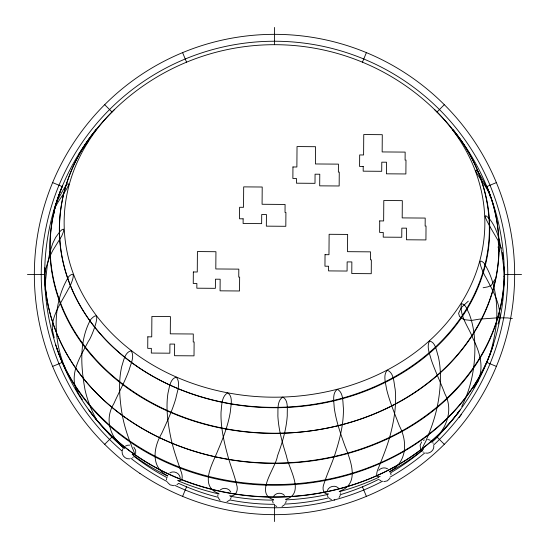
<?xml version="1.0" encoding="UTF-8"?>
<svg xmlns="http://www.w3.org/2000/svg" width="549" height="549" viewBox="0 0 549 549"><rect width="100%" height="100%" fill="white"/><g stroke="black" fill="none" stroke-linecap="round" stroke-linejoin="round"><path stroke-width="0.82" d="M122.091 451.662C121.761 455.711 125.618 459.383 129.653 458.861M166.512 478.467L166.573 479.819M217.809 494.875L217.878 496.227M340.641 493.462L340.641 492.782M490.353 197.064C488.336 188.698 480.21 179.749 475.839 171.432C475.242 165.661 483.93 181.939 484.156 182.474C485.433 186.241 489.687 190.599 489.434 194.332M54.337 210.013L53.912 213.98M122.153 450.99L122.894 448.753M286.214 501.107L285.624 503.042M54.022 210.329C57.412 200.865 64.954 193.454 68.954 184.32C67.678 181.335 64.123 188.822 63.149 190.023C59.889 195.897 56.375 201.792 54.625 208.332M499.631 318.194L497.984 324.054M135.665 453.673L135.665 450.324L133.846 447.126M503.845 276.271C504.009 275.735 504.648 277.121 504.462 275.845C504.16 269.806 503.303 263.808 502.5 257.824C500.372 244.312 498.3 229.763 489.42 218.79C476.038 205.443 498.76 240.819 498.732 241.944M79.097 154.736L79.694 153.192M231.191 497.538L230.429 499.041M327.259 490.799C328.673 486.284 335.007 484.698 338.383 488.013M340.243 495.445L339.083 497.497M182.597 496.371L186.557 486.819M362.443 62.181L366.403 52.629M478.104 380.306C484.273 366.856 479.579 351.635 473.259 339.165C469.21 327.835 459.184 316.1 461.435 303.707C465.806 303.954 467.22 310.144 469.038 313.397C472.819 322.956 474.418 333.257 474.796 343.496C475.496 365.085 471.646 387.162 461.716 406.48M83.558 147.53L84.69 145.327M477.026 382.413L473.492 387.992M459.376 410.659L457.708 413.349L457.935 412.972M85.129 144.531L88.156 141.395L80.401 151.943M495.02 279.304L491.231 285.425L487.937 286.846L483.12 287.745M389.989 478.309L387.326 480.849L383.737 481.651M273.656 496.269C275.934 492.59 281.712 492.165 284.499 495.466M421.625 441.918L420.136 445.28L420.582 448.931M489.358 355.196C489.454 357.385 490.319 353.041 490.6 352.389C493.709 340.908 496.214 329.187 496.797 317.281C497.229 298.635 494.23 278.878 483.923 262.992C474.974 254.86 484.156 275.303 485.714 277.115C492.13 289.213 499.563 301.84 499.913 315.881A105.106 44.51 -1.7 0 1 499.755 318.194M378.748 470.39C380.8 467.782 384.808 467.089 387.621 468.853M178.507 483.436L176.943 484.719M104.687 444.313L111.996 437.004M437.004 111.996L444.313 104.687M431.933 441.815C445.843 430.375 454.023 410.741 444.875 393.77C440.621 382.33 435.213 371.344 431.246 359.787C429.798 353.968 426.319 346.742 429.531 341.066C435.769 342.116 436.503 351.614 438.335 356.637C441.554 371.172 440.73 386.29 438.342 400.887C436.132 414.042 431.988 426.82 426.628 439.022C426.909 440.504 419.813 450.207 423.656 448.945M284.265 504.97L282.028 506.466M468.318 301.154L461.366 307.543L458.593 313.28L459.499 316.45L463.83 319.621L471.44 320.472L479.181 319.168L497.325 317.837L507.599 317.919L512.347 318.592M229.331 500.324L227.018 501.704M220.327 489.886C223.477 487.121 228.926 488.205 230.779 491.966M133.084 457.537L132.522 457.914M389.831 471.461C407.173 462.265 407.701 441.506 399.363 425.852C394.765 413.692 389.591 401.676 386.544 389.001C385.721 383.133 382.825 375.084 387.285 370.191C394.148 372.716 393.818 383.099 395.17 389.234C396.653 404.112 394.312 419.093 390.655 433.497C387.676 445.349 382.934 456.631 378.481 467.974C377.225 470.5 374.397 478.508 380.155 476.436M125.433 446.09L127.629 445.239L129.653 445.136M169.854 472.895C173.807 470.301 179.715 473.094 180.216 477.795M423.409 440.373L424.315 439.921M339.886 491.108C360.535 483.635 350.296 459.664 344.731 445.397C340.346 433.099 335.981 420.651 334.217 407.653C334.018 401.882 331.932 393.146 337.354 389.296C343.66 392.549 342.658 402.129 343.42 408.236C343.695 422.764 340.387 437.093 336.057 450.873C332.715 462.059 327.52 472.586 324.006 483.703C322.208 487.594 322.538 494.69 328.446 493.887M52.629 366.403L62.181 362.443M486.819 186.557L496.371 182.597M285.487 499.405C305.793 493.764 288.616 468.455 286.489 456.082C282.364 443.043 278.569 429.716 277.876 415.984C278.123 409.863 276.895 400.845 282.762 397.064C288.829 400.248 287.01 409.739 287.271 415.538C286.365 429.49 282.261 442.995 277.417 456.034C276.161 467.288 253.933 493.894 273.594 499.659M334.766 499.94L334.087 500.009M173.731 485.693L170.149 484.884L167.479 482.351M229.585 495.802C235.981 496.989 238.589 489.969 236.66 484.877C234.334 474.398 229.969 464.495 227.348 454.085C223.656 440.394 220.588 426.319 221.041 412.059C221.782 405.697 221.391 396.577 227.595 392.899C233.641 396.447 230.58 406.308 230.292 412.148C228.075 425.379 223.182 437.951 217.967 450.242C212.991 462.979 198.477 486.311 218.804 493.51M27.45 274.5L44.689 274.5M504.311 274.5L521.55 274.5M427.63 439.426L430.203 440.209M425.612 453.049C429.819 454.044 434.204 450.262 433.84 445.953M177.588 480.375C184.155 482.701 182.268 473.869 180.71 470.541C176.84 459.033 172.688 447.572 170.41 435.611C167.644 421.666 165.798 407.248 167.987 393.084C169.394 387.793 169.984 378.563 176.353 377.17C180.978 382.934 177.101 391.684 175.906 398.183C172.441 410.412 166.917 421.893 161.694 433.442C153.432 447.38 150.357 467.501 167.816 475.853M331.431 499.611L329.379 498.451M52.629 182.597L62.181 186.557M486.819 362.443L496.371 366.403M276.751 506.466L275.282 505.636M381.13 480.999L379.448 479.874M132.179 454.366C137.909 457.482 131.06 446.241 131.136 444.717C126.593 433.442 123.113 421.701 121.391 409.65C119.38 395.335 118.481 380.539 121.768 366.334C123.6 361.064 124.781 352.184 131.122 350.777C134.999 356.404 130.552 364.303 129.029 370.225C124.781 381.761 118.81 392.528 113.808 403.728C104.248 419.312 110.081 437.471 124.088 447.915M423.409 452.204L422.847 451.827M220.067 500.324L218.468 498.163M64.569 366.739C53.061 338.609 52.32 302.863 68.872 276.415C78.013 268.111 70.402 286.564 68.522 288.767C62.36 300.68 53.816 312.1 52.23 325.763A156.863 61.804 2.4 0 0 52.642 329.606M104.687 104.687L111.996 111.996M437.004 437.004L444.313 444.313M82.336 399.638L77.574 392.281M328.021 496.955L327.259 495.445M95.876 418.791C98.051 422.462 95.485 417.789 94.771 416.403C90.42 407.969 87.078 399.006 85.013 389.735C80.806 366.677 78.994 340.696 90.722 319.477C104.283 305.011 91.031 338.863 88.492 341.053C80.998 355.807 69.256 372.661 76.386 389.817M432.866 442.748L433.188 443.345M454.785 132.199L452.506 129.626L460.487 140.064M45.025 274.98L44.544 275.221L45.835 268.468L49.369 257.351L52.807 250.433L61.728 236.036L63.732 231.04L63.471 229.166L62.154 229.551L60.081 231.369L55.662 237.374L52.67 243.543L49.918 252.073L47.324 265.229L45.375 282.028L45.203 289.893L46.521 294.662M273.162 503.042L272.572 501.107M182.597 52.629L186.557 62.181M362.443 486.819L366.403 496.371M500.125 245.142L501.271 248.326M54.227 337.813L52.292 329.606M502.39 252.471L503.193 259.142M390.84 473.423L390.97 474.768M54.008 211.042L54.241 212.545M274.5 27.45L274.5 44.689M274.5 521.55L274.5 504.311A229.811 229.811 0 0 1 229.667 499.899M124.005 448.183A229.811 229.811 0 0 1 106.115 118.104A229.811 229.811 0 0 1 436.613 111.612A229.811 229.811 0 0 1 431.699 442.137M422.504 450.31A229.811 229.811 0 0 1 390.353 472.977M378.831 479.263A229.811 229.811 0 0 1 340.03 494.773M328.947 497.771A229.811 229.811 0 0 1 284.341 504.106M218.461 497.38A229.811 229.811 0 0 1 179.029 483.545M167.253 477.754A229.811 229.811 0 0 1 133.517 455.986M121.748 450.784A233.263 233.263 0 0 1 103.775 115.551A233.263 233.263 0 0 1 439.44 109.56A233.263 233.263 0 0 1 433.449 445.225M424.72 452.952A233.263 233.263 0 0 1 389.927 477.205M382.619 481.192A233.263 233.263 0 0 1 174.582 485.275M167.122 481.576A233.263 233.263 0 0 1 130.744 458.202M440.236 433.703A212.758 178.13 0 0 1 431.747 442M423.073 449.514A212.758 178.13 0 0 1 389.365 471.948M378.803 477.266A212.758 178.13 0 0 1 339.193 491.712M327.973 494.423A212.758 178.13 0 0 1 286.015 499.885M273.505 500.139A212.758 178.13 0 0 1 230.45 496.282M219.099 493.997A212.758 178.13 0 0 1 178.452 480.958M167.623 476.038A212.758 178.13 0 0 1 132.762 454.86M124.438 448.286A212.758 178.13 0 0 1 108.558 433.49M459.657 410.625A217.246 181.403 -0.1 0 1 89.466 410.796M492.261 347.956A226.174 188.183 -0.1 0 1 274.774 485.282A226.174 188.183 -0.1 0 1 56.959 348.601M504.195 267.04A229.777 190.798 -0.2 0 1 274.665 463.109A229.777 190.798 -0.2 0 1 44.785 267.795M486.894 186.729A224.534 186.235 -0.2 0 1 274.068 433.381A224.534 186.235 -0.2 0 1 62.099 186.756M452.726 129.413A215.002 178.26 -0.2 0 1 416.039 363.054A215.002 178.26 -0.2 0 1 131.911 362.786A215.002 178.26 -0.2 0 1 96.549 129.077M434.3 109.34A210.356 174.424 0 0 1 419.354 349.253A210.356 174.424 0 0 1 129.626 349.239A210.356 174.424 0 0 1 114.714 109.326M453.447 130.305A215.126 178.404 0.1 0 1 416.375 363.616A215.126 178.404 0.1 0 1 132.583 363.218A215.126 178.404 0.1 0 1 95.958 129.804M486.846 186.626A224.493 186.221 0.2 0 1 274.514 433.257A224.493 186.221 0.2 0 1 62.435 185.946M504.236 268.557A229.791 190.778 0.2 0 1 274.781 463.397A229.791 190.778 0.2 0 1 44.764 268.523M493.242 344.971A226.463 188.348 0.2 0 1 274.713 484.568A226.463 188.348 0.2 0 1 55.778 345.033M460.522 409.444A217.493 181.589 0.1 0 1 88.41 409.348M84.587 145.828A16.436 2.155 -72.6 0 1 85.033 144.991M79.104 153.713A26.736 3.665 -43.5 0 1 79.591 152.629M54.468 210.082A35.671 21.843 45 0 1 54.735 208.4M53.987 211.049A22.777 7.295 -18.9 0 1 53.974 210.342M64.576 366.663A16.449 4.303 -88.8 0 1 65.063 367.247M78.027 392.446A73.202 23.621 29.4 0 1 76.778 389.968M478.508 380.148A60.658 20.649 -30.2 0 1 477.479 382.248M461.496 414.33A192.054 37.373 -84.5 0 1 459.101 417.535M498.012 246.975A185.747 58.812 29.8 0 1 499.576 251.243M498.08 241.786A171.652 61.371 21.8 0 1 499.542 244.984M243.138 218.825L243.111 223.498L261.64 223.642L261.715 214.501L266.43 214.535L266.334 226.147L285.816 226.298L285.919 212.422L285.027 212.401L285.082 204.448L262.079 204.262L262.209 187.017L243.687 186.88L243.536 207.296L239.604 207.282L239.522 218.79L243.138 218.825M363.212 166.484L363.184 171.171L381.713 171.302L381.788 162.181L386.503 162.209L386.407 173.82L405.883 173.958L405.986 160.075L405.093 160.075L405.148 152.1L382.152 151.936L382.282 134.69L363.754 134.539L363.603 154.976L359.677 154.942L359.595 166.464L363.212 166.484M147.811 336.832L147.729 348.361L151.352 348.375L151.318 353.062L169.854 353.199L169.922 344.058L174.637 344.106L174.548 355.718L194.017 355.848L194.12 341.972L193.227 341.972L193.296 333.998L170.286 333.833L170.416 316.588L151.888 316.437L151.737 336.866L147.811 336.832M193.337 271.968L193.248 283.476L196.878 283.51L196.837 288.198L215.373 288.328L215.441 279.187L220.156 279.221L220.074 290.833L239.542 290.984L239.645 277.108L238.753 277.108L238.815 269.134L215.805 268.962L215.942 251.717L197.414 251.566L197.263 272.002L193.337 271.968M292.953 166.965L292.871 178.473L296.494 178.507L296.46 183.194L314.996 183.332L315.064 174.191L319.779 174.225L319.69 185.85L339.158 185.981L339.261 172.105L338.369 172.105L338.438 164.13L315.428 163.966L315.558 146.713L297.03 146.569L296.879 166.999L292.953 166.965M325.035 254.688L324.953 266.196L328.583 266.231L328.542 270.897L347.078 271.048L347.146 261.907L351.861 261.942L351.779 273.553L371.248 273.704L371.35 259.821L370.458 259.807L370.52 251.854L347.51 251.668L347.641 234.423L329.119 234.286L328.968 254.702L325.035 254.688M379.723 220.911L379.634 232.419L383.264 232.453L383.223 237.141L401.758 237.271L401.827 228.13L406.541 228.164L406.459 239.776L425.928 239.927L426.031 226.044L425.139 226.044L425.201 218.07L402.191 217.905L402.321 200.646L383.799 200.509L383.648 220.945L379.723 220.911M139.892 473.382A240.153 240.153 0 0 0 514.042 291.636A240.153 240.153 0 0 0 169.566 58.482A240.153 240.153 0 0 0 139.892 473.382"/></g></svg>
